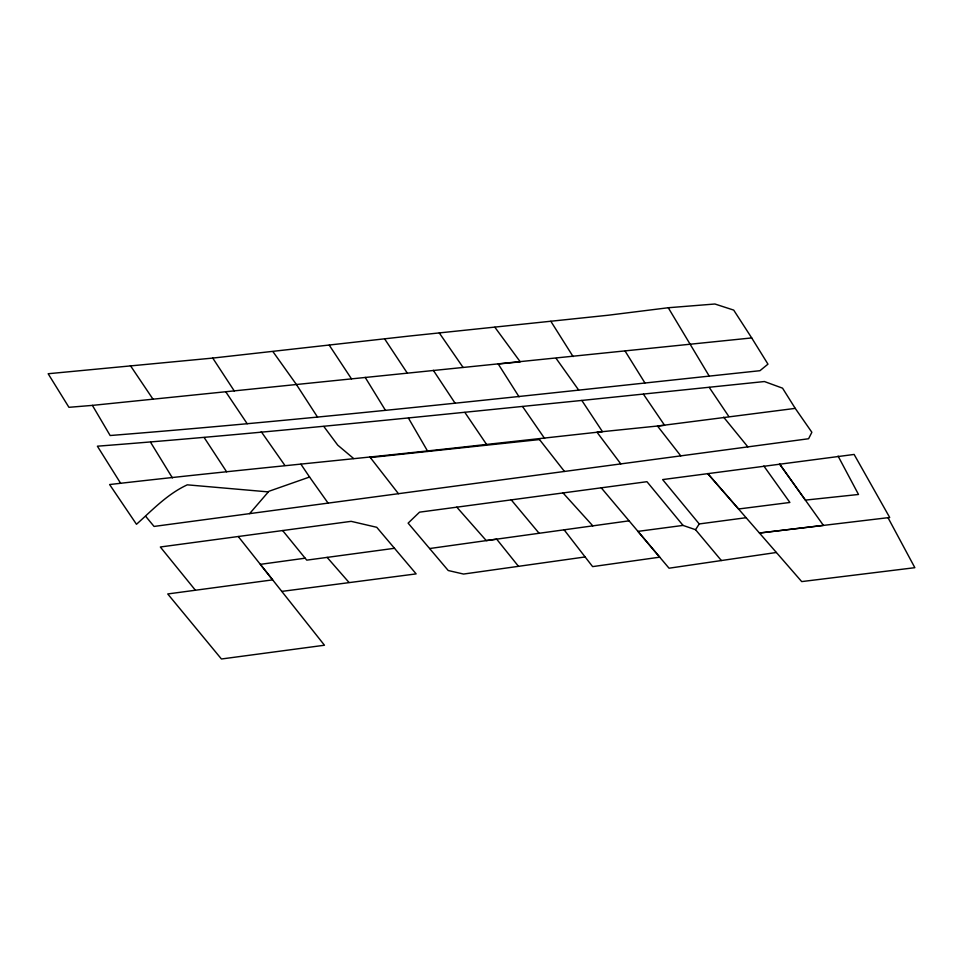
<?xml version="1.0" encoding="UTF-8"?>
<svg xmlns="http://www.w3.org/2000/svg" width="963" height="963" viewBox="0 0 963 963"><rect width="100%" height="100%" fill="white"/><g stroke="black" fill="none" stroke-linecap="round" stroke-linejoin="round"><path stroke-width="1.44" d="M721.371 560.538L695.539 529.698L699.234 523.944L746.132 517.709M249.61 513.628L268.87 491.299L309.556 477.022L328.094 503.119M120.544 483.149L97.383 446.194C259.107 433.699 420.434 416.654 581.821 400.439L602.453 431.653L480.26 445.135C356.804 459.086 233.046 470.245 109.613 484.545L136.481 524.281C152.455 509.969 167.357 494.055 187.279 484.834L268.364 491.9M776.371 552.485L669.044 568.206L637.951 531.383L683.032 525.413L695.539 529.698M92.4 405.387L751.706 337.929L767.968 364.158L759.939 370.707C543.493 393.686 327.155 418.255 110.143 435.517L92.4 405.387L68.927 407.313L48.15 373.74L212.751 358.08L409.323 336.051L608.243 315.226L668.262 307.739L714.919 304.007L733.698 310.098L751.706 337.929M585.131 556.951L463.552 574.056L448.228 570.517L408.119 523.138L419.543 512.16L646.955 481.693L683.032 525.413M429.63 548.537L496.679 539.16L518.479 566.328M145.858 516.529L154.056 526.436L808.595 438.743L811.869 432.279L795.245 408.384L657.512 426.043L680.769 455.872M281.786 591.402L416.148 573.888L394.493 548.296L306.74 560.141L305.151 558.191L260.347 564.354L324.471 645.234L221.43 658.993L167.731 593.954L272.637 579.87L238.258 536.511L160.327 546.996L195.405 590.235M629.08 520.839L486.267 540.592L456.811 507.164M238.258 536.511L351.146 521.344L376.75 527.303L394.493 548.296M838.087 456.089L858.502 494.476L805.393 500.11L779.536 463.937L823.413 525.377L759.458 533.033L889.704 517.492L854.121 454.44L662.628 479.586L699.234 523.944M581.821 400.439L764.417 381.541L782.546 388.161L795.245 408.384M370.334 457.557L539.509 439.561M353.638 458.532L337.724 445.135L323.833 426.477M563.018 492.936L592.823 525.858M327.119 557.384L348.991 582.434M601.237 487.808L659.715 557.168L592.618 566.617L564.113 529.819M511.233 499.869L539.124 533.285M723.658 417.196L747.854 446.88M282.653 530.553L305.151 558.191M538.943 438.839L564.462 471.449M369.768 456.835L398.441 493.694M620.798 463.901L597.012 432.231L664.59 425.297L643.465 394.24M494.898 327.276L520.249 361.835L498.232 364.002L519.069 396.84M763.852 466.02L789.889 502.469L738.549 508.994L707.709 473.555L801.698 581.592L914.85 567.689L888.006 517.685M556.181 358.477L578.643 390.027M272.95 351.627L296.472 384.61L317.537 417.123M261.238 431.677L284.892 465.442M522.572 406.53L544.589 438.43M439.309 332.981L463.083 367.433M464.876 412.429L486.327 444.087M709.225 387.391L728.847 416.522M130.414 365.627L153.009 399.2M300.925 464.202L309.556 477.022M226.04 392.23L247.19 423.732M433.338 370.31L455.102 403.232M384.574 338.795L407.337 373.187M329.262 345.199L351.483 378.856M212.751 358.08L234.322 391.026M204.18 437.539L226.606 471.786M550.836 321.281L573.093 356.587M625.18 351.194L644.897 382.901M709.165 376.003L668.262 307.739M365.194 377.376L385.477 410.382M150.625 442.354L172.401 477.901M408.456 418.111L427.765 451.43"/></g></svg>
